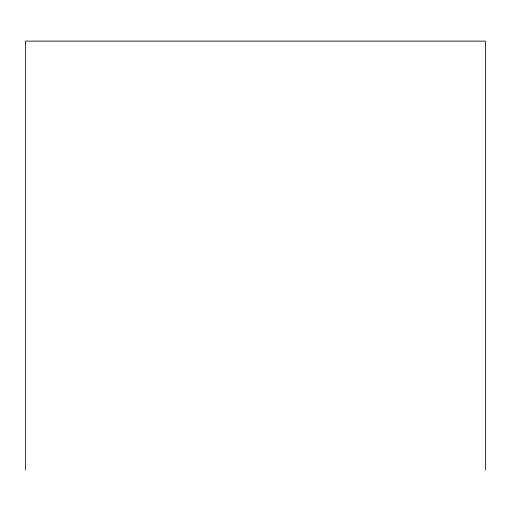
<?xml version="1.0" encoding="UTF-8"?>
<svg xmlns="http://www.w3.org/2000/svg" width="511" height="511" viewBox="0 0 511 511"><rect width="100%" height="100%" fill="white"/><g stroke="black" fill="none" stroke-linecap="round" stroke-linejoin="round"><path stroke-width="0.77" d="M485.45 469.884L485.45 41.116L25.55 41.116L25.55 469.884"/></g></svg>
